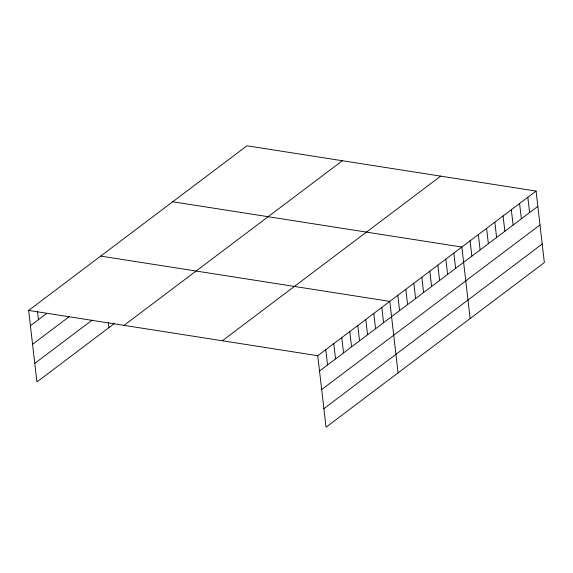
<?xml version="1.0" encoding="UTF-8"?>
<svg xmlns="http://www.w3.org/2000/svg" width="573" height="573" viewBox="0 0 573 573"><rect width="100%" height="100%" fill="white"/><g stroke="black" fill="none" stroke-linecap="round" stroke-linejoin="round"><path stroke-width="0.86" d="M114.306 323.58L36.923 381.933L28.65 310.423L246.963 145.793L536.077 191.067L544.35 262.577L326.037 427.207L317.757 355.704L536.077 191.067M30.419 325.729L46.427 313.653M32.568 344.273L69.254 316.604M34.781 363.382L92.146 320.121M124.055 325.364L342.375 160.734M222.353 340.756L440.673 176.126M319.533 371.01L537.846 206.373M321.675 389.554L539.995 224.924M323.888 408.664L542.201 244.034M172.738 201.768L461.845 247.042L470.125 318.552M100.698 256.095L389.805 301.377L398.077 372.88M28.65 310.423L317.757 355.704M527.826 197.291L529.602 212.597M519.582 203.508L521.351 218.814M511.331 209.725L513.107 225.031M503.087 215.949L504.856 231.256M494.836 222.166L496.612 237.473M486.592 228.383L488.361 243.69M478.34 234.608L480.117 249.914M470.096 240.825L471.865 256.131M453.845 253.08L455.614 268.386M445.837 259.118L447.613 274.424M437.836 265.156L439.606 280.462M429.829 271.194L431.598 286.5M421.821 277.225L423.597 292.531M413.821 283.263L415.59 298.569M405.813 289.301L407.582 304.607M397.812 295.339L399.582 310.645M381.797 307.407L383.573 322.714M373.797 313.445L375.566 328.752M365.789 319.483L367.558 334.79M357.781 325.521L359.558 340.828M349.781 331.559L351.55 346.866M341.773 337.59L343.542 352.896M333.773 343.628L335.542 358.934M325.765 349.666L327.534 364.972M108.383 322.542L108.97 327.598M37.446 311.189L38.427 319.691"/></g></svg>
